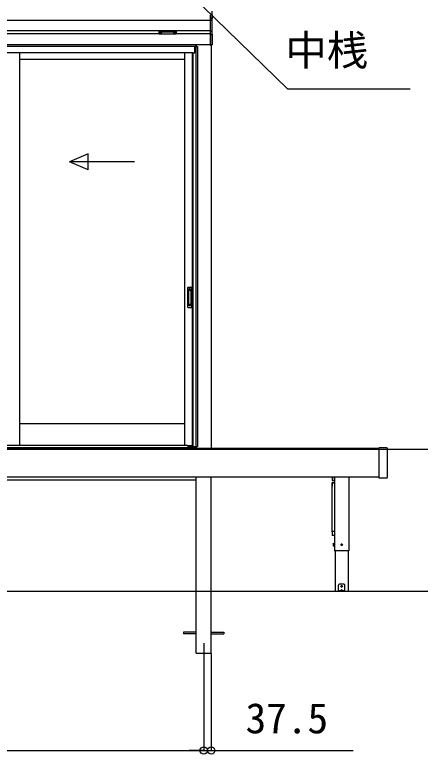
# Model space of a CAD drawing. Units: millimetres, scale not verified. Extents: x -10500 to 10500, y -15600 to 15524.
# Drawn here: x -5084 to -3086, y 8836 to 12483 of the extents above; entities that cross this region are included whole.
import ezdxf
from ezdxf.enums import TextEntityAlignment as Align

# ---------------------------------------------------------------- set-up
doc = ezdxf.new("R2010")
doc.units = ezdxf.units.MM
doc.header["$LTSCALE"] = 80
for name, color, linetype in [('0-3_YKK_12', 2, 'Continuous'), ('0-5_YKK_A1', 4, 'Continuous'), ('0-6_YKK_D', 6, 'Continuous')]:
    doc.layers.add(name, color=color, linetype=linetype)
doc.styles.add('ＭＳ ゴシック', font='')
doc.styles.get('ＭＳ ゴシック').set_extended_font_data('MS Gothic')

msp = doc.modelspace()

# ---------------------------------------------------------------- linework, layer by layer
at = {"layer": '0-3_YKK_12'}
msp.add_line((-4153, 9384.5), (-4153, 9284.5), dxfattribs=at)
at = {"layer": '0-5_YKK_A1'}
for p, q in [((-4120.5, 12483.95), (-4120.5, 12467.41)), ((-4111.97, 12483.45), (-4111.5, 12483.45)), ((-4111.97, 12483.45), (-4111.97, 12465.43)), ((-4111.5, 12483.45), (-4111.5, 12501.27)), ((-4111.5, 12464.63), (-4111.5, 12483.45)), ((-4120.5, 12454.5), (-7825.5, 12454.5)), ((-4120.5, 12466.43), (-4113.44, 12466.07)), ((-4120.5, 12466.43), (-4120.5, 12457.9)), ((-4120.5, 12456.92), (-4112.44, 12456.51)), ((-4120.5, 12456.92), (-4120.5, 12403.27)), ((-4113.44, 12466.07), (-4113.44, 12465.86)), ((-4112.44, 12465.54), (-4112.44, 12457.49)), ((-4112.44, 12456.51), (-4112.44, 12403.63)), ((-4111.5, 12456.51), (-4111.5, 12464.63)), ((-4120.5, 12404.5), (-7825.5, 12404.5)), ((-4373, 12401.19), (-4373, 12400.14)), ((-4373, 12400.14), (-4373, 12388.16)), ((-4372, 12399.77), (-4372, 12401.5)), ((-4372, 12401.5), (-4289, 12401.5)), ((-4330.5, 12399.77), (-4372, 12399.77)), ((-4289, 12399.77), (-4330.5, 12399.77)), ((-4289, 12401.5), (-4289, 12399.77)), ((-4289, 12399.77), (-4289, 12399.3)), ((-4288, 12400.14), (-4288, 12401.19)), ((-4288, 12388.16), (-4288, 12400.14)), ((-4112.44, 12403.63), (-4120.5, 12403.27)), ((-4120.5, 12403.27), (-4120.5, 12402.32)), ((-4120.5, 12402.32), (-4112.44, 12402.68)), ((-4120.5, 12402.32), (-4120.5, 12387)), ((-4111.5, 12403.63), (-4112.44, 12403.63)), ((-4112.44, 12402.68), (-4112.44, 12388.28)), ((-4111.5, 12389.11), (-4111.5, 12403.63)), ((-4373, 12389.5), (-7573, 12389.5)), ((-4372, 12387.21), (-4372, 12399.3)), ((-4372, 12387.21), (-4372, 12387.16)), ((-4371.4, 12393.29), (-4371.4, 12392.81)), ((-4368, 12390.65), (-4368, 12390.36)), ((-4366, 12391.55), (-4366, 12391.01)), ((-4366, 12391.55), (-4365, 12391.55)), ((-4366, 12390.11), (-4366, 12390.06)), ((-4365, 12391.55), (-4365, 12391.01)), ((-4365, 12390.11), (-4365, 12390.06)), ((-4363, 12390.65), (-4363, 12390.36)), ((-4359.6, 12393.29), (-4359.6, 12392.81)), ((-4330.5, 12399.3), (-4289, 12399.3)), ((-4301.4, 12393.29), (-4301.4, 12392.81)), ((-4298, 12390.65), (-4298, 12390.36)), ((-4296, 12391.55), (-4296, 12391.01)), ((-4295, 12391.55), (-4296, 12391.55)), ((-4296, 12390.11), (-4296, 12390.06)), ((-4295, 12391.55), (-4295, 12391.01)), ((-4295, 12390.11), (-4295, 12390.06)), ((-4293, 12390.65), (-4293, 12390.36)), ((-4289.6, 12393.29), (-4289.6, 12392.81)), ((-4289, 12399.3), (-4289, 12387.21)), ((-4289, 12387.21), (-4289, 12387.16)), ((-4120.5, 12389.5), (-4288, 12389.5)), ((-4113.44, 12387.31), (-4120.5, 12387)), ((-4120.5, 12387), (-4120.5, 12386.04)), ((-4120.5, 12386.04), (-4113.44, 12386.36)), ((-4120.5, 12386.04), (-4120.5, 12335.19)), ((-4113.44, 12387.77), (-4113.44, 12387.31)), ((-4112.03, 12388.27), (-4112.5, 12388.27)), ((-4111.97, 12388.35), (-4111.97, 12335.71)), ((-4111.6, 12388.7), (-4111.58, 12388.75)), ((-4111.5, 12335.71), (-4111.5, 12389.11)), ((-4120.5, 12334.5), (-7592.6, 12334.5)), ((-4191, 12327.5), (-7592.6, 12327.5)), ((-4191, 12334.5), (-4191, 12326.5)), ((-4190.5, 12334.5), (-4190.5, 12326.5)), ((-4111.97, 12335.71), (-4120.5, 12335.19)), ((-4120.5, 12335.19), (-4120.5, 12334.19)), ((-4120.5, 12334.19), (-4112.44, 12334.69)), ((-4115.5, 12334.5), (-4115.5, 10344.5)), ((-4111.5, 12335.71), (-4111.97, 12335.71)), ((-4111.5, 12335.69), (-4111.5, 12335.71)), ((-4196.5, 12326.5), (-7592.6, 12326.5)), ((-4207, 12296.5), (-7592.6, 12296.5)), ((-5061.75, 12296.5), (-5061.75, 10361)), ((-4248, 12296.5), (-4248, 10361)), ((-4210.2, 12296.5), (-4210.2, 10357.5)), ((-4207, 12296.5), (-4207, 10355)), ((-4207, 12296.5), (-4196, 12296.5)), ((-4196.5, 12296.5), (-4196.5, 12326.5)), ((-4196, 12326.5), (-4183, 12326.5)), ((-4196, 12326.5), (-4196, 12296.5)), ((-4191.8, 12326.5), (-4191.8, 10353.5)), ((-4183, 12326.5), (-4183, 10353.5)), ((-5061.75, 12264.5), (-4248, 12264.5)), ((-4723.22, 11798.13), (-4814.88, 11758.13)), ((-4723.22, 11718.13), (-4723.22, 11798.13)), ((-4494.88, 11758.13), (-4814.88, 11758.13)), ((-4723.22, 11718.13), (-4814.88, 11758.13)), ((-4232, 11136.5), (-4232, 11042.5)), ((-4229, 11139.5), (-4216, 11139.5)), ((-4228.2, 11125.5), (-4228.2, 11053.5)), ((-4228.1, 11125.95), (-4227.91, 11124.09)), ((-4217.8, 11126.5), (-4227.2, 11126.5)), ((-4218.16, 11124.09), (-4226.91, 11124.09)), ((-4219, 11131.5), (-4226, 11131.5)), ((-4226, 11131.49), (-4226, 11127)), ((-4219, 11129.09), (-4226, 11129.09)), ((-4219, 11128.59), (-4226, 11128.59)), ((-4219, 11131.49), (-4219, 11127)), ((-4217.17, 11124.09), (-4216.93, 11125.99)), ((-4216.8, 11125.5), (-4216.8, 11053.5)), ((-4213, 11136.5), (-4213, 11042.5)), ((-4227.91, 11123.09), (-4227.91, 11055.91)), ((-4217.17, 11123.09), (-4217.17, 11055.91)), ((-4228.1, 11053.05), (-4227.91, 11054.91)), ((-4217.8, 11052.5), (-4227.2, 11052.5)), ((-4218.16, 11054.91), (-4226.91, 11054.91)), ((-4226, 11047.51), (-4226, 11052)), ((-4219, 11050.41), (-4226, 11050.41)), ((-4219, 11047.51), (-4219, 11052)), ((-4216.93, 11053.01), (-4217.17, 11054.91)), ((-4229, 11039.5), (-4216, 11039.5)), ((-4219, 11049.91), (-4226, 11049.91)), ((-4219, 11047.5), (-4226, 11047.5)), ((-5061.75, 10467.5), (-4248, 10467.5)), ((-4207, 10357.5), (-4231.73, 10357.5)), ((8068.31, 10339.5), (-9871.02, 10339.5)), ((-4191, 10347.5), (-7755, 10347.5)), ((-7749.5, 10347.5), (-4196.5, 10347.5)), ((-3289, 10344.5), (-5958, 10344.5)), ((-4231.5, 10354.5), (-4231.5, 10356)), ((-4207, 10355), (-4196, 10355)), ((-4196.5, 10347.5), (-4196.5, 10355)), ((-4196, 10347.5), (-4196, 10355)), ((-4196, 10347.5), (-4194.9, 10347.5)), ((-4191, 10344.5), (-4191, 10347.5)), ((-3289, 10346), (-3289, 10343.59)), ((-3249.41, 10347), (-3288, 10347)), ((-3248.71, 10346.71), (-3248.61, 10346.61)), ((-3246.39, 10344.39), (-3248.61, 10346.61)), ((-3246.39, 10344.39), (-3246.29, 10344.29)), ((-3246, 10203.41), (-3246, 10343.59)), ((-7755.5, 10189.5), (-4190.5, 10189.5)), ((-3289, 10202.5), (-5958, 10202.5)), ((-3520.21, 10202.5), (-3520.21, 10188.3)), ((-3520.2, 10175.16), (-3520.2, 10158.01)), ((-3519.21, 10187.3), (-3508.81, 10187.3)), ((-3519.2, 10176.16), (-3508.8, 10176.16)), ((-3519.2, 10175.91), (-3508.8, 10175.91)), ((-3519, 10175.54), (-3509, 10175.54)), ((-3508.01, 10202.5), (-3508.01, 10202.39)), ((-3508.01, 10202.5), (-3508.01, 9839.5)), ((-3507.93, 10202.5), (-3507.93, 9839.5)), ((-3507.81, 10188.3), (-3507.81, 10202.5)), ((-3437.93, 10202.5), (-3437.93, 9839.5)), ((-3437.93, 10202.5), (-3437.93, 9839.5)), ((-3437.85, 10202.5), (-3437.85, 9839.5)), ((-3288, 10200), (-3249.41, 10200)), ((-3248.61, 10200.39), (-3248.71, 10200.29)), ((-3248.61, 10200.39), (-3246.39, 10202.61)), ((-3246.29, 10202.71), (-3246.39, 10202.61)), ((-3520, 9933.92), (-3520, 10174.62)), ((-3520.2, 9933.36), (-3520.2, 9933.23)), ((-3520.2, 9933.23), (-3520.2, 9932.7)), ((-3520.2, 9932.7), (-3520.2, 9930.14)), ((-3520.2, 9930.14), (-3520.2, 9918.45)), ((-3508.8, 9934.29), (-3519.2, 9934.29)), ((-3508.8, 9915.21), (-3519.2, 9915.21)), ((-3514.73, 9874.5), (-3514.28, 9875.27)), ((-3514.73, 9874.5), (-3514.73, 9864.5)), ((-3514.73, 9864.5), (-3514.28, 9863.73)), ((-3514.28, 9875.27), (-3510.73, 9875.27)), ((-3514.28, 9872.39), (-3510.73, 9872.39)), ((-3514.28, 9866.61), (-3510.73, 9866.61)), ((-3514.28, 9863.73), (-3510.73, 9863.73)), ((-3510.73, 9875.27), (-3510.73, 9863.73)), ((-3509.53, 9875.75), (-3507.93, 9875.75)), ((-3475.17, 9870), (-3474.06, 9870.02)), ((-3475.17, 9869), (-3474.06, 9868.98)), ((-3474.06, 9870.02), (-3473.55, 9870.12)), ((-3474.06, 9868.98), (-3473.55, 9868.88)), ((-3473.45, 9870.64), (-3473.55, 9870.12)), ((-3473.45, 9868.36), (-3473.55, 9868.88)), ((-3473.43, 9871.74), (-3473.45, 9870.64)), ((-3473.43, 9867.26), (-3473.45, 9868.36)), ((-3472.43, 9871.74), (-3472.41, 9870.64)), ((-3472.43, 9867.26), (-3472.41, 9868.36)), ((-3472.41, 9870.64), (-3472.31, 9870.12)), ((-3472.41, 9868.36), (-3472.31, 9868.88)), ((-3471.79, 9870.02), (-3472.31, 9870.12)), ((-3471.79, 9868.98), (-3472.31, 9868.88)), ((-3470.68, 9870), (-3471.79, 9870.02)), ((-3470.68, 9869), (-3471.79, 9868.98)), ((-3437.85, 9839.5), (-3508.01, 9839.5)), ((-3505.58, 9839.5), (-3505.58, 9639.5)), ((-3440.28, 9839.5), (-3440.28, 9639.5)), ((-3488.93, 9642.5), (-3488.93, 9669.67)), ((-3483.93, 9675.5), (-3488.34, 9671.09)), ((-3461.93, 9675.5), (-3483.93, 9675.5)), ((-3475.17, 9665), (-3474.06, 9665.02)), ((-3474.06, 9665.02), (-3473.55, 9665.12)), ((-3473.45, 9665.64), (-3473.55, 9665.12)), ((-3473.43, 9666.74), (-3473.45, 9665.64)), ((-3472.43, 9666.74), (-3472.41, 9665.64)), ((-3472.41, 9665.64), (-3472.31, 9665.12)), ((-3471.79, 9665.02), (-3472.31, 9665.12)), ((-3470.68, 9665), (-3471.79, 9665.02)), ((-3457.51, 9671.09), (-3461.93, 9675.5)), ((-3456.93, 9642.5), (-3456.93, 9669.67)), ((8068.31, 9639.5), (-9871.02, 9639.5)), ((-3440.28, 9639.5), (-3505.58, 9639.5)), ((-3488.93, 9642), (-3488.93, 9642.5)), ((-3488.93, 9639.5), (-3488.93, 9642)), ((-3488.93, 9642), (-3488.34, 9642)), ((-3488.34, 9639.5), (-3488.93, 9639.5)), ((-3488.34, 9642), (-3483.93, 9642)), ((-3461.93, 9642), (-3483.93, 9642)), ((-3461.93, 9639.5), (-3483.93, 9639.5)), ((-3474.37, 9646.96), (-3478.83, 9642.5)), ((-3476.93, 9642.92), (-3476.93, 9642.5)), ((-3476.93, 9642.5), (-3468.93, 9642.5)), ((-3476.43, 9642), (-3469.43, 9642)), ((-3475.17, 9664), (-3474.06, 9663.98)), ((-3474.06, 9663.98), (-3473.55, 9663.88)), ((-3473.45, 9663.36), (-3473.55, 9663.88)), ((-3473.43, 9662.26), (-3473.45, 9663.36)), ((-3472.43, 9662.26), (-3472.41, 9663.36)), ((-3472.41, 9663.36), (-3472.31, 9663.88)), ((-3471.79, 9663.98), (-3472.31, 9663.88)), ((-3470.68, 9664), (-3471.79, 9663.98)), ((-3467.03, 9642.5), (-3471.48, 9646.96)), ((-3468.93, 9642.92), (-3468.93, 9642.5)), ((-3461.93, 9639.5), (-3461.93, 9642)), ((-3461.93, 9642), (-3457.51, 9642)), ((-3457.51, 9639.5), (-3461.93, 9639.5)), ((-3457.51, 9642), (-3456.93, 9642)), ((-3456.93, 9642.5), (-3456.93, 9642)), ((-4190.5, 9439), (-4253, 9439)), ((-4253, 9439), (-4253, 9430)), ((-4190.5, 9430), (-4253, 9430)), ((-4115.5, 9439), (-4053, 9439)), ((-4115.5, 9430), (-4053, 9430)), ((-4053, 9439), (-4053, 9430)), ((-4190.5, 9334.5), (-4115.5, 9334.5))]:
    msp.add_line(p, q, dxfattribs=at)
for points in [[(-4113.44, 12467.05), (-4120.5, 12467.41), (-4120.5, 12466.43)], [(-4112.44, 12457.49), (-4120.5, 12457.9), (-4120.5, 12456.92)], [(-4111.5, 12403.63), (-4111.5, 12456.51), (-4112.44, 12456.51)], [(-4372, 12399.77), (-4372, 12399.3), (-4330.5, 12399.3)], [(-4288.95, 12387.21), (-4330.5, 12387.21), (-4372, 12387.21)], [(-4289, 12387.16), (-4330.5, 12387.16), (-4372, 12387.16)], [(-7709.5, 10361), (-6839.25, 10361), (-4236.5, 10361)], [(-4231.5, 10354.5), (-4207, 10354.5), (-4196.5, 10354.5)], [(-4194.9, 10347.5), (-4194.9, 10353.5), (-4183, 10353.5)], [(-4190.5, 10353.5), (-4190.5, 10347.5), (-4190.5, 10344.5)], [(-3289, 10343.59), (-3289, 10203.41), (-3289, 10201)], [(-4190.5, 9334.5), (-4190.5, 9639.5), (-4190.5, 10202.5)], [(-4115.5, 9334.5), (-4115.5, 9639.5), (-4115.5, 10202.5)], [(-3520.2, 9918.45), (-3520.2, 9916.4), (-3520.2, 9916.21)], [(-3507.93, 9863.25), (-3509.53, 9863.25), (-3509.53, 9875.75)], [(-3483.93, 9642), (-3483.93, 9639.5), (-3488.34, 9639.5)], [(-3456.93, 9642), (-3456.93, 9639.5), (-3457.51, 9639.5)]]:
    msp.add_lwpolyline(points, dxfattribs=at)
msp.add_lwpolyline([(-3510.73, 9875.25), (-3509.53, 9875.25), (-3509.53, 9863.75), (-3510.73, 9863.75)], close=True, dxfattribs=at)
for centre, radius in [((-3472.93, 9869.5), 4), ((-3470.8, 9867.38), 0.3), ((-3472.93, 9664.5), 4), ((-3470.8, 9662.38), 0.3)]:
    msp.add_circle(centre, radius, dxfattribs=at)
for centre, radius, start, end in [((-4107.58, 12466.56), 5.88, 175.20701, 184.79299), ((-4113.6, 12465.53), 1.53, 357.8406, 84.03877), ((-4113.44, 12465.12), 0.943, 29.86898, 89.92901), ((-4113.5, 12464.85), 1.01, 56.26385, 86.58582), ((-4112.11, 12468.42), 2.88, 253.0604, 266.13514), ((-4112.43, 12464.6), 0.948, 27.35795, 90.36986), ((-4118.3, 12457), 5.88, 355.20701, 4.79299), ((-4112.49, 12456.5), 0.991, 0.40619, 86.96973), ((-4119.69, 12403.16), 7.27, 356.24692, 3.75308), ((-4112.47, 12403.66), 0.974, 272.06726, 358.71976), ((-4372, 12388.16), 1, 180, 270), ((-4372.02, 12388.18), 0.978, 181.38954, 271.32481), ((-4289, 12388.16), 1, 270, 0), ((-4288.98, 12388.18), 0.978, 268.67519, 358.61046), ((-4106.18, 12386.84), 7.27, 176.24691, 183.75309), ((-4113.43, 12388.25), 0.934, 269.64778, 1.4246), ((-4113.65, 12387.99), 1.65, 277.46911, 9.68175), ((-4113.49, 12388.78), 1.02, 273.03652, 317.009), ((-4112.27, 12387.3), 0.959, 88.1105, 121.19902), ((-4112.39, 12389.2), 0.924, 266.75197, 330.63506), ((-4112.31, 12388.69), 0.432, 252.551, 278.48321), ((-4112.27, 12389), 0.735, 271.76625, 335.83652), ((-4112.5, 12335.69), 1, 273.5, 0), ((-4111.86, 12337.67), 2.02, 266.82893, 280.17093), ((-4229, 11136.5), 3, 90, 180), ((-4227.2, 11125.5), 1, 90, 180), ((-4226.91, 11123.09), 1, 90, 180), ((-4218.17, 11123.09), 1, 0, 90), ((-4217.8, 11125.5), 1, 0, 90), ((-4216, 11136.5), 3, 0, 90), ((-4227.2, 11053.5), 1, 180, 270), ((-4226.91, 11055.91), 1, 180, 270), ((-4218.17, 11055.91), 1, 270, 0), ((-4217.8, 11053.5), 1, 270, 0), ((-4229, 11042.5), 3, 180, 270), ((-4216, 11042.5), 3, 270, 0), ((-4236.5, 10356), 5, 0, 90), ((-3288, 10346), 1, 90, 180), ((-3249.41, 10346), 1, 45, 90), ((-3247, 10343.59), 1, 0, 45), ((-3519.21, 10188.3), 1, 180, 270), ((-3519.2, 10175.16), 1, 90, 180), ((-3519.24, 10174.95), 0.964, 87.79679, 177.6127), ((-3519.04, 10174.58), 0.964, 87.79679, 177.6127), ((-3508.96, 10174.58), 0.964, 6.84841, 92.20321), ((-3508.81, 10188.3), 1, 270, 0), ((-3508.8, 10175.16), 1, 37.44287, 90), ((-3508.79, 10174.89), 1.03, 40.31355, 90.66766), ((-3288, 10201), 1, 180, 270), ((-3249.41, 10201), 1, 270, 315), ((-3247, 10203.41), 1, 315, 0), ((-3519.32, 10158.01), 0.881, 180.33509, 219.38129), ((-3519.24, 9933.32), 0.964, 87.79679, 177.6127), ((-3508.76, 9933.32), 0.964, 38.24694, 92.20321), ((-3519.2, 9916.21), 1, 180, 270), ((-3508.8, 9916.21), 1, 270, 322.55713), ((-3512.17, 9873.83), 2.56, 145.61708, 214.38292), ((-3512.17, 9865.17), 2.56, 145.61708, 214.38292), ((-3505.17, 9869.5), 9.55, 162.41276, 197.58724), ((-3472.93, 9869.5), 2.3, 167.44414, 192.55586), ((-3472.93, 9869.5), 2.3, 77.44414, 102.55586), ((-3472.93, 9869.5), 2.3, 257.44414, 282.55586), ((-3472.93, 9869.5), 2.3, 347.44414, 12.55586), ((-3486.93, 9669.67), 2, 135, 180), ((-3472.93, 9664.5), 2.3, 167.44414, 192.55586), ((-3472.93, 9664.5), 2.3, 77.44414, 102.55586), ((-3472.93, 9664.5), 2.3, 347.44414, 12.55586), ((-3458.93, 9669.67), 2, 0, 45), ((-3475.93, 9642.92), 1, 126.03188, 180), ((-3476.43, 9642.5), 0.5, 180, 270), ((-3472.93, 9638.8), 6.1, 53.96812, 126.03188), ((-3472.93, 9664.5), 2.3, 257.44414, 282.55586), ((-3469.43, 9642.5), 0.5, 270, 0), ((-3469.93, 9642.92), 1, 0, 53.96812)]:
    msp.add_arc(centre, radius, start, end, dxfattribs=at)
for centre, major_axis, ratio, start_param, end_param in [((-4111.94, 12465.76), (-1.5, 0.1), 0.175628, 0.0112557, 1.2422151), ((-4112.5, 12464.55), (-0.8, -0.652), 0.919538, 2.4988754, 2.9276223), ((-4372, 12401.19), (-1, 0), 0.315299, 4.712389, 6.2831853), ((-4372, 12400.14), (-1, 0), 0.366615, 0, 1.5707963), ((-4372, 12400.14), (-1, 0), 0.843474, 0, 1.5707963), ((-4289, 12401.19), (-1, 0), 0.315299, 3.1415927, 4.712389), ((-4289, 12400.14), (-1, 0), 0.366615, 1.5707963, 3.1415927), ((-4289, 12400.14), (-1, 0), 0.843474, 1.5707963, 3.1415927), ((-4365.5, 12393.29), (-5.9, 0), 0.300706, 3.1415927, 6.2831853), ((-4365.5, 12392.81), (-5.9, 0), 0.300706, 3.1415927, 6.2831853), ((-4365.5, 12392.81), (-5.9, 0), 0.46726, 6.2831853, 9.424778), ((-4367, 12392.81), (-4.4, 0), 0.502493, 1.3415201, 1.5707963), ((-4367, 12392.81), (-4.4, 0), 0.570835, 1.3415201, 1.5707963), ((-4367, 12391.01), (1, 0), 0.417642, 4.712389, 6.2831853), ((-4367, 12390.11), (1, 0), 0.18377, 6.2831853, 7.8539816), ((-4364, 12391.01), (-1, 0), 0.417642, 0, 1.5707963), ((-4364, 12390.11), (-1, 0), 0.18377, 4.712389, 6.2831853), ((-4364, 12390.11), (-1, 0), 0.18377, 4.712389, 6.2831853), ((-4364, 12392.81), (4.4, 0), 0.502493, 4.712389, 4.9416652), ((-4364, 12392.81), (4.4, 0), 0.570835, 4.712389, 4.9416652), ((-4295.5, 12393.29), (5.9, 0), 0.300706, 0, 3.1415927), ((-4295.5, 12392.81), (5.9, 0), 0.300706, 0, 3.1415927), ((-4295.5, 12392.81), (5.9, 0), 0.46726, 3.1415927, 6.2831853), ((-4297, 12392.81), (-4.4, 0), 0.502493, 1.3415201, 1.5707963), ((-4297, 12392.81), (-4.4, 0), 0.570835, 1.3415201, 1.5707963), ((-4297, 12391.01), (1, 0), 0.417642, 4.712389, 6.2831853), ((-4297, 12390.11), (1, 0), 0.18377, 6.2831853, 7.8539816), ((-4297, 12390.11), (1, 0), 0.18377, 6.2831853, 7.8539816), ((-4294, 12391.01), (-1, 0), 0.417642, 0, 1.5707963), ((-4294, 12390.11), (-1, 0), 0.18377, 4.712389, 6.2831853), ((-4294, 12392.81), (4.4, 0), 0.502493, 4.712389, 4.9416652), ((-4294, 12392.81), (4.4, 0), 0.570835, 4.712389, 4.9416652), ((-4111.94, 12387.86), (-1.5, -0.11), 0.313866, 5.0298904, 6.2608498), ((-4112.5, 12389.25), (-0.847, 0.62), 0.858441, 3.2958814, 3.7028932), ((-4112.5, 12335.69), (-0.061, 0.998), 0.530468, 3.1415927, 4.6513025), ((-4112, 12335.72), (-0.03, 1), 0.030439, 4.6522342, 4.7095938), ((-3478.33, 9642.5), (0.688, 0.425), 0.381966, 2.1243707, 3.695167), ((-3472.93, 9644.07), (0, -3.54), 0.707107, 2.5261129, 3.7570724), ((-3467.53, 9642.5), (0.688, -0.425), 0.381966, 5.7296109, 7.3004073)]:
    msp.add_ellipse(centre, major_axis=major_axis, ratio=ratio, start_param=start_param, end_param=end_param, dxfattribs=at)
at = {"layer": '0-6_YKK_D'}
for p, q in [((-4115.5, 9333.5), (-4115.5, 8853.5)), ((-4153, 9283.5), (-4153, 8853.5)), ((-4153, 9283.5), (-4153, 8853.5)), ((-7793, 8854.5), (-4153, 8854.5)), ((-4153, 8854.5), (-4225, 8854.5)), ((-4153, 8854.5), (-4115.5, 8854.5)), ((-4115.5, 8854.5), (-3416.27, 8854.5))]:
    msp.add_line(p, q, dxfattribs=at)
msp.add_lwpolyline([(-4267.53, 12634.46), (-4216.05, 12584.12), (-3739.03, 12117.68), (-3135.15, 12117.68)], dxfattribs=at)
for centre in [(-4153, 8854.5), (-4153, 8854.5), (-4115.5, 8854.5)]:
    msp.add_circle(centre, 18, dxfattribs=at)

# ---------------------------------------------------------------- texts
at = {"layer": '0-6_YKK_D', "style": 'ＭＳ ゴシック'}
for s, p in [('中桟', (-3750.2, 12188.24)), ('37.5', (-3946.57, 8894.5))]:
    msp.add_text(s, height=149.6, dxfattribs=at).set_placement(p, align=Align.BOTTOM_LEFT)

doc.saveas('drawing.dxf')
